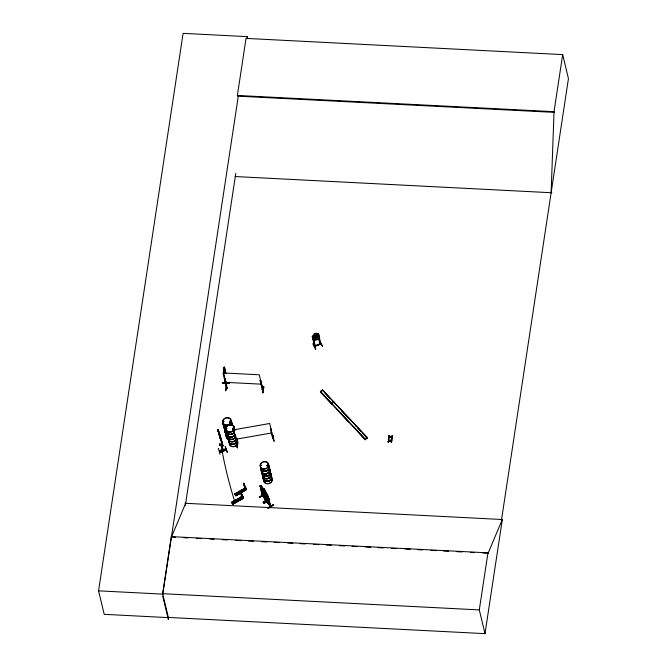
<?xml version="1.0" encoding="UTF-8"?>
<svg xmlns="http://www.w3.org/2000/svg" width="667" height="667" viewBox="0 0 667 667"><rect width="100%" height="100%" fill="white"/><g stroke="black" fill="none" stroke-linecap="round" stroke-linejoin="round"><path stroke-width="1" d="M223.237 421.636L223.353 421.069L223.837 421.302M223.262 421.411L223.362 421.094M229.515 421.827L230.232 421.361M232.65 428.931L232.683 428.464M232.858 428.748L233.217 429.031M233.492 428.256L233.567 428.748M260.555 465.416L260.955 464.949M261.272 465.291L260.797 465.399M267.125 465.474L267.459 465.958M268.234 465.799L268.176 465.333M268.276 465.649L268.101 465.216M220.96 444.53L221.702 444.314L223.137 450.734L221.644 444.097L221.085 443.847L221.377 444.856L221.085 443.847M221.819 442.546L222.194 442.771L219.21 433.2M222.436 445.089L222.82 445.323L222.453 445.039M222.77 445.022L222.995 445.873L222.628 445.581M242.888 496.632L242.471 496.173L242.988 497.357L242.83 496.406L242.104 496.807M551.134 192.73L554.027 111.681L562.681 54.611L246.04 38.394L237.385 95.456L237.544 96.14L554.194 112.364M223.804 370.427L224.095 373.228M229.181 383.442L222.369 383.15L229.215 383.158M221.727 442.279L222.003 441.854L221.744 442.229M222.611 445.664L221.844 442.454M264.432 493.28L264.274 493.98L259.246 497.157L264.432 494.405M268.801 500.025L268.217 496.265L270.694 506.486L266.942 501.376M265.007 491.779C263.048 491.371 269.185 502.643 268.951 499.341M236.118 500.675L236.877 500.242M237.068 500.825L236.968 500.233M239.211 492.138L239.586 492.721M240.078 492.571L240.053 491.887L239.353 491.996M223.462 373.545L223.778 373.02L225.721 382.941L226.03 382.416M224.462 368.267L224.304 367.725M222.378 383.183C221.944 381.933 229.59 382.55 229.181 383.492M262.906 389.895L262.289 389.87L260.063 380.265L260.68 380.29L262.981 389.895L259.28 374.787L222.986 372.928L226.555 388.061L227.147 388.119L225.004 378.464M225.98 382.133C225.688 383.8 225.413 380.924 226.096 382.474M226.613 384.917L225.746 390.887L226.605 384.942M226.613 388.036L227.314 387.827L226.613 388.036L224.387 378.431L224.971 378.664M227.147 387.719L226.713 387.802M227.23 388.061L227.23 387.485L227.297 388.069M260.68 380.29L260.038 380.473M245.264 488.577L245.348 487.56L244.255 488.177L245.406 490.012M245.539 488.502L245.348 487.56M262.398 389.603L262.923 389.353M262.223 389.862L262.79 389.311L262.931 389.937M263.507 386.802L262.515 392.571L262.94 392.788L263.79 386.818L262.931 392.763M262.565 392.771L263.423 386.643M225.654 373.362L224.32 368.017L224.004 368.501M224.195 368.959L223.912 370.819M224.521 373.362C222.82 367.959 223.203 362.915 225.213 373.203L224.496 366.933L225.888 373.37M225.229 370.085L225.396 371.886M168.618 617.442L168.317 619.451L162.723 596.148M482.875 553.018L488.061 553.285L487.961 552.843L171.311 536.627L162.656 593.688L168.401 617.625L104.202 614.332L98.558 590.837L183.117 33.35L247.324 36.643L247.79 38.594M238.294 96.181L162.765 594.13L98.558 590.837M247.007 38.694L247.324 36.643M235.785 173.395L185.359 505.336L185.668 503.302L171.419 537.068L175.571 537.277M224.087 368.584L224.295 367.209L223.512 372.811L223.712 370.452M224.412 372.97L224.687 371.152M388.077 442.029L388.102 441.362L389.628 440.679L388.077 442.029L390.02 441.154L391.671 442.246L391.696 441.596L390.37 440.745L391.929 440.053L390.37 440.745M389.678 440.879L388.386 440.045L388.402 439.395C389.461 442.304 394.514 438.086 390.028 440.47M388.661 438.177L388.694 437.502L390.22 436.827L388.661 438.177L390.612 437.302L392.254 438.386L392.279 437.744L390.954 436.893L392.513 436.201L390.954 436.893M390.262 437.018L388.969 436.185L388.986 435.543C390.053 438.452 395.097 434.234 390.612 436.61M388.386 440.045L388.402 439.395M388.969 436.185L388.986 435.543M391.971 440.253L391.996 439.578M392.555 436.393L392.58 435.718M168.359 617.425L485.001 633.65L479.298 609.913L487.961 552.843M488.061 553.285L502.309 519.518L501.567 519.476L568.442 78.598L562.681 54.611M485.001 633.65L502.326 519.443L501.584 519.401M223.162 450.642L221.602 444.297M315.558 336.235L313.657 335.851L315.274 336.627L314.249 338.569L315.783 336.693L317.842 337.06L316.141 336.268L317.142 334.384L315.666 336.151M318.834 338.369C318.167 341.229 311.014 339.211 314.015 340.42L318.776 338.352L319.268 336.918L318.859 338.427C318.543 340.512 320.86 345.94 320.777 343.388M223.578 421.461L223.603 421.06M223.795 421.344L223.32 421.611M226.73 428.206L226.18 428.397L226.438 428.031M229.715 421.469L229.648 422.094M229.773 421.694L229.973 421.236M230.307 421.911L230.307 421.261M233.517 428.381L233.667 428.372M233.083 428.889L233.7 428.581M267.867 465.883L268.017 465.316M314.632 346.323L320.852 343.738M262.223 495.498L262.581 495.914M262.281 495.798L262.881 496.098L260.238 486.251L262.239 495.806M262.881 496.098L262.439 495.264L266.125 500.367L263.623 488.294L263.899 489.453M270.227 505.686L270.352 506.303L266.775 501.551M264.599 491.612L267.425 502.251L264.807 492.371L266.75 501.634M267.317 501.834L267.008 501.384M270.552 506.12L267.025 501.717M240.679 492.529L240.562 491.512L241.07 492.338M243.638 484.017L243.914 485.184L243.73 484.025M242.013 494.555L242.555 497.824L241.704 496.782L240.554 492.371M245.198 486.61L245.564 489.52L244.389 484.25M242.104 494.964L242.471 497.874L240.537 492.613M236.918 444.814L237.569 444.305L236.968 444.414L237.102 445.047L237.702 444.881L235.343 435.293L234.734 435.401L235.376 435.493M273.362 438.386C271.944 439.72 273.061 436.81 273.353 438.636M237.327 447.807L236.835 444.472M262.173 495.381L265.908 500.517L263.482 490.512M266.817 501.842L270.469 506.637L268.051 496.632L270.377 506.061M223.603 421.452L223.762 421.544M232.891 428.564L233.525 428.122M233.825 428.798L232.766 428.989M267.117 465.283L267.209 466.091L268.176 465.741M267.242 465.508L268.026 465.132M237.619 444.539L237.569 444.964M272.595 438.161L273.287 438.394L272.553 438.377M272.695 438.486L270.452 429.315L271.035 428.998L270.452 429.315M312.281 336.443L314.265 335.159L313.982 334C317.209 333.5 320.627 333.358 312.873 335.809L312.281 336.443L314.691 346.607L315.308 346.29L312.89 336.735M237.052 500.759L236.61 501.009M320.193 343.897L317.959 334.609M229.648 421.394L230.832 421.594L229.79 422.119M226.505 428.656L226.813 428.447M232.991 428.289L233.325 428.322M267.234 465.174L267.367 465.916M267.959 465.724L267.342 465.799M268.101 465.866L267.409 465.883M226.588 387.76L227.214 387.727M222.495 450.308C223.37 453.685 220.21 441.612 221.244 444.939M332.466 401.159L333.859 402.635L333.717 402.051L331.599 403.585L331.741 404.177L320.61 392.313L320.402 391.437L322.52 389.895L367.05 437.335L367.259 438.219L365.141 439.761L353.869 427.314M365.141 439.761L364.932 438.878L367.05 437.335M313.165 343.663L315.866 349.158M312.898 343.964L315.516 349.3M264.991 492.221L264.24 491.979L264.699 491.654L263.623 489.353L264.891 491.729L265.608 491.971L265.183 492.304M261.522 490.253L264.34 493.947L261.464 490.287L260.097 485.451L263.623 490.22L263.14 489.303M261.197 486.618L260.914 485.468L262.389 488.194M260.572 486.685L260.038 486.376M262.114 487.035L260.855 485.501M264.641 491.679L268.192 496.34M265.132 492.805L264.599 492.496M264.382 494.205L259.446 497.424M259.413 497.349L264.399 494.322M266.617 493.196L265.483 491.579L265.741 492.871L265.299 492.429M262.806 495.889L265.691 500.117M264.499 492.121L263.982 489.97L267.759 497.765L266.65 493.146M266.025 496.406L268.843 500.1M267.775 495.389L265.9 493.213L267.534 496.84L267.017 494.681M265.691 499.575L265.816 500.5L262.748 488.319L263.949 489.545M263.098 502.218L268.959 498.741M263.073 502.059L268.876 498.507M263.974 503.468L269.76 499.808M273.437 504.627L267.617 508.146L273.453 504.652L273.678 505.077L268.701 508.104M268.493 507.837L273.52 504.861M263.132 488.427L266.375 493.03L265.057 491.02M264.749 489.911L263.565 488.336M265.683 492.229L265.091 491.029M264.24 493.08L265.916 495.306M243.572 483.208C244.172 485.276 243.172 482.216 244.164 483.984M244.339 484.417L245.097 486.493M245.431 487.685L244.255 488.177M235.793 495.589L246.498 489.194L235.91 495.689L234.734 493.972L245.448 487.969L246.598 489.603L236.001 495.898L234.859 494.28M245.656 487.769L246.181 488.953L245.656 487.769L245.823 488.452L234.826 494.247L245.614 488.152M234.676 494.022L245.514 488.011L246.49 489.395L235.793 495.589L246.415 489.061M234.926 494.389L245.498 488.327M235.684 495.406L246.498 489.194M241.162 496.531C243.78 495.506 240.745 496.223 241.337 496.982M231.599 502.409L242.354 496.348M231.582 502.376L242.421 496.365L242.254 495.914M243.613 498.157L232.9 504.227L243.513 497.949L242.346 496.315L242.688 496.857L231.958 502.918L242.605 496.673L231.641 502.326L232.925 504.269M231.816 502.71L242.671 496.623L242.204 496.715M241.262 496.94L242.421 498.574L242.229 498.041L243.322 497.415L243.505 497.957L232.591 503.727M243.405 497.549L232.525 503.702L243.322 497.415M243.513 497.949L232.775 504.052L231.674 502.476M229.69 421.677L230.432 421.894M230.398 422.153L230.398 421.302M260.58 465.366L261.105 465.449M218.242 448.741L218.559 448.457L220.035 454.352M388.619 437.977L390.562 437.102L392.254 438.386M388.036 441.837L389.978 440.962L391.671 442.246M316.033 333.25L314.09 334.067L314.374 335.226L313.423 336.051L313.94 338.202L315.199 338.694L317.142 337.877L317.967 336.51L317.45 334.35L316.316 334.409L316.008 333.192M312.981 336.918L312.323 336.977M318.051 334.792L318.534 334.367M319.593 341.171L322.561 346.34L319.576 340.962M315.149 346.131L314.432 346.065L320.877 343.947L314.749 346.557M315.157 345.865L320.093 343.788M237.319 447.64L236.577 444.956M237.052 444.756L237.527 444.672M263.573 491.512L261.256 488.469L260.914 485.468M229.99 421.311L230.582 421.644M230.323 421.953L229.898 421.894M233.492 429.114L232.883 429.081M219.726 436.401L222.72 445.973M222.153 442.446C221.586 443.297 221.586 441.279 222.044 442.146M219.51 443.922L220.077 445.848M219.635 444.464L219.693 443.863M222.653 450.817L221.202 444.23M220.927 444.414L221.661 444.197M219.943 445.314L220.26 445.798M221.102 444.939L221.836 444.722M225.604 446.598L225.188 446.506L227.364 452.201M219.293 450.842L225.93 448.891M219.368 451.075L225.996 449.124M226.18 449.641L219.585 451.776L226.188 449.691M219.593 451.801L226.23 449.85M267.367 465.099L267.876 465.066M219.435 435.418L219.818 436.543L217.859 429.773L219.952 436.868L219.693 435.793M218.067 430.949L219.86 436.118M220.619 439.578L218.709 432.8M320.71 343.422L320.068 343.655L320.31 344.189M273.287 435.501L272.861 435.376L274.204 441.304M239.578 491.871L240.153 492.038M235.651 439.295L271.953 432.891M225.288 446.657L227.055 452.276M273.837 441.195L272.878 435.376M229.231 383.158L222.403 382.841L229.215 383.217M263.798 386.843L263.373 386.627M262.156 389.553L263.006 389.695M237.385 95.456L554.027 111.681M235.226 176.547L551.876 192.763M225.238 382.324L261.539 384.184M184.926 503.26L502.309 519.518M183.875 537.702L188.027 537.919M196.331 538.344L201.526 538.611M209.83 539.036L213.982 539.244M222.286 539.67L227.48 539.937M235.785 540.362L240.979 540.629M248.241 541.004L253.435 541.262M261.739 541.696L266.933 541.954M274.195 542.329L279.39 542.596M287.694 543.021L292.888 543.288M300.15 543.663L305.344 543.922M313.648 544.347L318.843 544.614M326.105 544.989L331.299 545.256M339.603 545.681L344.797 545.948M352.059 546.323L357.254 546.581M365.558 547.007L370.752 547.274M378.014 547.649L383.208 547.915M391.512 548.341L396.707 548.607M405.011 549.033L410.197 549.3M417.467 549.666L422.661 549.933M430.965 550.358L436.151 550.625M443.422 551L448.616 551.267M456.92 551.692L462.106 551.959M470.41 552.384L474.571 552.593M162.656 593.688L479.298 609.913M265.766 499.866L265.683 499.525M318.484 333.917L317.7 333.825L318.551 333.875L320.844 344.03M240.979 492.163L240.479 491.687M234.967 494.38L245.84 488.119M236.368 501.034L236.101 500.609M388.919 435.993L390.22 436.827M388.336 439.845L389.628 440.679M391.004 437.085L392.279 437.744M390.42 440.945L391.696 441.596M389.036 435.734L390.662 436.81M388.452 439.586L390.07 440.662M240.554 492.429L240.562 491.637M223.045 450.117L223.237 450.575M324.812 393.005L329.69 398.191M341.512 410.789L348.474 418.209M357.52 427.839L360.997 431.549M362.389 433.033L367.259 438.219M320.402 391.437L364.932 438.878M265.866 492.513L266.583 493.455M264.916 491.762L265.741 492.871L265.533 491.671M268.051 496.632L268.376 497.065L267.851 496.757M263.857 488.878L264.657 490.212L263.949 489.27M245.648 489.47L244.797 488.427L243.989 485.134M242.571 496.123L242.988 497.357M238.803 494.039L237.644 492.404M237.719 494.656L236.56 493.021M237.76 501.225L236.61 499.591M234.534 500.675L235.709 502.393L234.534 500.675A444.147 421.01 -11.1 0 1 221.903 449.733M224.262 375.846L224.621 376.463M262.356 488.177L263.048 489.353M244.247 484.15L243.572 483.333M241.154 492.288L241.246 492.771M241.721 493.922L242.004 494.847M241.804 494.305L241.237 492.454M263.907 491.337L264.724 493.046M221.661 440.945L220.944 438.669M225.654 382.933L225.571 382.533M220.085 437.452C221.594 441.562 218.451 431.616 220.435 438.344L219.551 435.217M220.602 439.528L221.161 441.037L220.502 438.294M218.976 433.267L222.953 445.906M221.644 444.097L221.861 444.822L221.127 445.039L220.902 444.314M221.269 443.788L221.561 444.806M220.477 436.685L218.284 429.865L220.86 438.052M219.26 434.792L218.242 430.874M219.368 435.259L220.218 438.219L220.11 437.76M220.735 437.694L221.419 440.162M221.002 438.686L221.194 439.461M355.986 425.771L356.128 426.363M348.299 421.377L348.441 421.969L337.168 409.521M339.286 407.979L339.428 408.571M318.526 333.817L319.301 336.977M313.573 339.553L315.199 346.406M312.356 336.435L313.056 339.603M322.52 389.895L322.728 390.779M273.262 438.669L269.693 423.487L233.392 429.898L236.968 445.039L237.585 444.33M266.492 493.071L266.858 494.339M264.782 489.861L265.024 491.07M263.59 490.178L264.324 493.263M261.931 486.952L261.214 486.01M260.097 485.451L262.665 496.256M225.504 381.074L225.946 383.008L226.005 382.049M235.693 439.428L236.418 442.446M240.837 492.796L239.703 491.237M239.753 493.413L238.611 491.854M222.078 442.379L222.936 445.873M217.859 429.773L218.376 431.741M171.311 536.627L171.419 537.068M272.52 438.177L272.636 438.719M236.902 444.455L237.402 447.824M224.837 370.177L224.912 372.078M221.069 450.725A0.867 0.45 -17.5 0 1 221.019 450.017A0.867 0.45 -17.5 0 1 222.286 449.833A0.867 0.45 -17.5 0 1 221.894 450.6M269.034 467.967A4.31 3.677 -13.5 0 1 266.733 473.937A4.31 3.677 -13.5 0 1 261.389 470.218M269.043 467.784A4.377 3.727 -13.5 0 1 266.717 473.837A4.377 3.727 -13.5 0 1 261.289 470.06M269.551 470.127A4.31 3.677 -13.5 0 1 267.259 476.105A4.31 3.677 -13.5 0 1 261.906 472.378M270.052 470.802A4.285 3.652 -13.5 0 1 266.667 476.071A4.285 3.652 -13.5 0 1 261.898 472.244M268.417 465.191A4.377 3.727 -13.5 0 1 266.091 471.244A4.377 3.727 -13.5 0 1 260.672 467.467M268.926 467.534A4.31 3.677 -13.5 0 1 266.633 473.503A4.31 3.677 -13.5 0 1 261.281 469.776M269.26 467.092A4.31 3.677 -13.5 0 1 265.007 471.544A4.31 3.677 -13.5 0 1 260.764 467.625M268.409 465.374A4.31 3.677 -13.5 0 1 268.968 466.175M269.009 467.65A4.377 3.727 -13.5 0 1 266.683 473.703A4.377 3.727 -13.5 0 1 261.264 469.927M268.384 465.057A4.377 3.727 -13.5 0 1 266.058 471.11A4.377 3.727 -13.5 0 1 260.639 467.334M268.301 464.941A4.31 3.677 -13.5 0 1 266.008 470.91A4.31 3.677 -13.5 0 1 260.664 467.183M271.361 476.155A4.31 3.677 -13.5 0 1 268.509 481.332A4.31 3.677 -13.5 0 1 263.157 478.572M271.386 475.988A4.377 3.727 -13.5 0 1 267.934 481.357A4.377 3.727 -13.5 0 1 263.065 477.455M271.327 477.522A4.31 3.677 -13.5 0 1 269.034 483.492A4.31 3.677 -13.5 0 1 263.682 479.773M270.427 473.061A4.285 3.652 -13.5 0 1 265.649 476.521A4.285 3.652 -13.5 0 1 261.989 472.628M269.585 470.393A4.285 3.652 -13.5 0 1 270.427 472.094M271.886 478.331A4.31 3.677 -13.5 0 1 268.484 483.633A4.31 3.677 -13.5 0 1 263.682 479.781M270.435 472.928A4.319 3.685 -13.5 0 1 265.616 476.421A4.319 3.685 -13.5 0 1 261.923 472.494M269.585 470.235A4.319 3.685 -13.5 0 1 270.435 471.961M270.193 472.578A4.377 3.727 -13.5 0 1 267.867 478.639A4.377 3.727 -13.5 0 1 262.448 474.862M271.261 475.721A4.31 3.677 -13.5 0 1 267.859 481.024A4.31 3.677 -13.5 0 1 263.056 477.172M270.744 473.562A4.31 3.677 -13.5 0 1 267.892 478.739A4.31 3.677 -13.5 0 1 262.54 475.98M271.352 475.854A4.377 3.727 -13.5 0 1 267.901 481.224A4.377 3.727 -13.5 0 1 263.031 477.322M270.727 473.262A4.377 3.727 -13.5 0 1 267.275 478.631A4.377 3.727 -13.5 0 1 262.414 474.729M270.635 473.128A4.31 3.677 -13.5 0 1 267.234 478.431A4.31 3.677 -13.5 0 1 262.431 474.579M230.865 421.035A4.31 3.677 -13.5 0 1 230.857 425.546M225.821 427.022A4.31 3.677 -13.5 0 1 223.22 423.287M226.455 429.815A4.377 3.727 -13.5 0 1 223.82 426.021M231.566 423.745A4.377 3.727 -13.5 0 1 232.424 425.488M230.965 421.469A4.31 3.677 -13.5 0 1 231.524 425.104M225.93 427.455A4.31 3.677 -13.5 0 1 223.612 422.77M230.982 421.286A4.377 3.727 -13.5 0 1 231.541 424.971M225.871 427.355A4.377 3.727 -13.5 0 1 223.228 423.562M230.949 421.152A4.377 3.727 -13.5 0 1 231.507 424.837M225.838 427.222A4.377 3.727 -13.5 0 1 223.195 423.428M226.547 430.048A4.31 3.677 -13.5 0 1 223.945 426.313M231.591 424.062A4.31 3.677 -13.5 0 1 232.149 424.862M226.488 429.948A4.377 3.727 -13.5 0 1 223.854 426.155M231.599 423.878A4.377 3.727 -13.5 0 1 232.458 425.621M226.447 429.615A4.31 3.677 -13.5 0 1 223.837 426.847M232.041 424.429A4.31 3.677 -13.5 0 1 232.333 425.346M227.047 432.058A4.285 3.652 -13.5 0 1 224.462 428.339M227.072 432.216A4.31 3.677 -13.5 0 1 224.462 429.44M228.264 437.344A4.377 3.727 -13.5 0 1 225.921 432.583M227.255 436.585A4.31 3.677 -13.5 0 1 225.905 432.316M227.639 434.751A4.377 3.727 -13.5 0 1 225.004 430.957M226.63 434.184A4.377 3.727 -13.5 0 1 224.971 430.824M226.63 433.992A4.31 3.677 -13.5 0 1 224.996 430.674M227.139 432.441A4.285 3.652 -13.5 0 1 224.554 429.681M227.856 439.028A4.285 3.652 -13.5 0 1 226.522 434.784M227.872 439.186A4.31 3.677 -13.5 0 1 226.53 434.917M228.322 437.444A4.31 3.677 -13.5 0 1 225.721 433.7M227.697 434.851A4.31 3.677 -13.5 0 1 225.096 431.107M234.676 435.534A4.31 3.677 -13.5 0 1 229.64 437.01A4.31 3.677 -13.5 0 1 227.038 433.275M235.259 434.525A4.377 3.727 -13.5 0 1 229.581 436.91A4.377 3.727 -13.5 0 1 227.239 432.149M235.759 436.843A4.31 3.677 -13.5 0 1 230.165 439.203A4.31 3.677 -13.5 0 1 227.847 434.509M235.701 436.677A4.285 3.652 -13.5 0 1 230.14 439.019A4.285 3.652 -13.5 0 1 227.839 434.35M234.067 432.816A4.377 3.727 -13.5 0 1 228.956 434.317A4.377 3.727 -13.5 0 1 226.321 430.523M233.267 427.605A4.377 3.727 -13.5 0 1 234.067 428.247M234.634 429.056A4.377 3.727 -13.5 0 1 234.926 429.99M235.134 434.225A4.31 3.677 -13.5 0 1 229.531 436.577A4.31 3.677 -13.5 0 1 227.222 431.882M234.05 432.941A4.31 3.677 -13.5 0 1 229.014 434.417A4.31 3.677 -13.5 0 1 226.413 430.682M233.267 427.797A4.31 3.677 -13.5 0 1 234.059 428.431M234.617 429.231A4.31 3.677 -13.5 0 1 234.909 430.148M235.226 434.392A4.377 3.727 -13.5 0 1 229.548 436.777A4.377 3.727 -13.5 0 1 227.205 432.016M234.034 432.683A4.377 3.727 -13.5 0 1 228.414 434A4.377 3.727 -13.5 0 1 226.58 429.423M234.034 428.114A4.377 3.727 -13.5 0 1 234.892 429.856M234.509 431.632A4.31 3.677 -13.5 0 1 229.44 434.109A4.31 3.677 -13.5 0 1 226.313 430.248M233.95 427.997A4.31 3.677 -13.5 0 1 234.801 429.715M237.01 439.219A4.31 3.677 -13.5 0 1 233.05 444.581A4.31 3.677 -13.5 0 1 229.098 439.711M237.035 439.044A4.377 3.727 -13.5 0 1 233.016 444.48A4.377 3.727 -13.5 0 1 229.006 439.545M236.977 440.587A4.31 3.677 -13.5 0 1 234.684 446.565A4.31 3.677 -13.5 0 1 229.331 442.838M236.918 440.453A4.285 3.652 -13.5 0 1 234.642 446.39A4.285 3.652 -13.5 0 1 229.323 442.688M235.793 437.06A4.285 3.652 -13.5 0 1 230.232 439.403A4.285 3.652 -13.5 0 1 227.931 434.734M236.677 438.502A4.31 3.677 -13.5 0 1 231.324 441.938A4.31 3.677 -13.5 0 1 228.481 437.118M236.91 438.778A4.31 3.677 -13.5 0 1 233.508 444.08A4.31 3.677 -13.5 0 1 228.706 440.228M237.002 438.911A4.377 3.727 -13.5 0 1 232.983 444.347A4.377 3.727 -13.5 0 1 228.981 439.411M236.668 438.227A4.377 3.727 -13.5 0 1 231.241 441.704A4.377 3.727 -13.5 0 1 228.356 436.818M236.285 439.019A4.31 3.677 -13.5 0 1 231.216 441.496A4.31 3.677 -13.5 0 1 228.081 437.635M223.795 367.967L223.712 369.526L223.795 367.967M263.49 491.913L262.373 489.528L262.806 489.194L262.073 488.961L260.805 486.56L261.881 488.886L261.414 489.219L262.181 489.453L263.432 491.871M268.059 498.032L266.742 495.573L265.983 495.331L266.45 495.006L265.366 492.68L266.642 495.081L267.375 495.314L266.942 495.648L268.059 498.032M322.586 390.187L320.468 391.729L364.999 439.169L367.117 437.635L322.586 390.187M269.635 499.75L263.815 503.277L269.626 499.75M315.733 333.592L314.582 334.5L315.733 333.592M316.408 334.792L314.465 335.609L314.982 337.769L316.925 336.952L316.408 334.792M225.971 449.008L219.393 451.159L225.963 448.983M226.305 450.092L219.685 452.084L226.313 450.117M218.893 433.567L219.185 434.592L218.834 433.558M262.456 488.569L261.339 487.093L262.973 490.72L262.456 488.569M236.977 494.989L235.818 493.355L236.993 495.072M236.66 501.767L235.501 500.133L236.677 501.842M234.609 502.935L233.45 501.292L234.609 502.935M233.884 503.343L232.725 501.709L233.9 503.427M262.74 468.768A4.31 3.677 -13.5 0 0 268.634 464.49A4.31 3.677 -13.5 0 0 261.781 462.464A4.31 3.677 -13.5 0 0 262.74 468.768M262.806 468.951A4.285 3.652 -13.5 0 0 268.659 464.707A4.285 3.652 -13.5 0 0 261.848 462.698A4.285 3.652 -13.5 0 0 262.806 468.951M221.644 451.993A0.867 0.45 -17.5 0 0 222.803 451.242A0.867 0.45 -17.5 0 0 221.469 451.226A0.867 0.45 -17.5 0 0 221.644 451.993M225.296 424.846A4.31 3.677 -13.5 0 0 231.191 420.577A4.31 3.677 -13.5 0 0 224.337 418.551A4.31 3.677 -13.5 0 0 225.296 424.846M225.363 425.046A4.285 3.652 -13.5 0 0 231.216 420.802A4.285 3.652 -13.5 0 0 224.404 418.793A4.285 3.652 -13.5 0 0 225.363 425.046M228.389 431.807A4.31 3.677 -13.5 0 0 234.275 427.539A4.31 3.677 -13.5 0 0 227.43 425.513A4.31 3.677 -13.5 0 0 228.389 431.807A4.31 3.677 -13.5 0 0 234.284 427.547A4.31 3.677 -13.5 0 0 227.43 425.521A4.31 3.677 -13.5 0 0 228.389 431.824M228.456 432.008A4.285 3.652 -13.5 0 0 234.309 427.764A4.285 3.652 -13.5 0 0 227.497 425.754A4.285 3.652 -13.5 0 0 228.456 432.008"/></g></svg>
